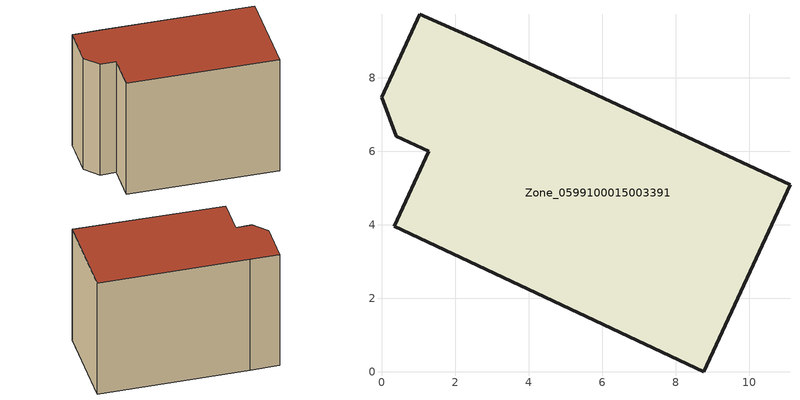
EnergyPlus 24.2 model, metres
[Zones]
Zone_0599100015003391
 floor ground (C_G): 11.11,5.1 8.77,0 0.35,3.97 1.29,6 0.4,6.41 0,7.47 1.04,9.74 2.68,9.01 z0.86
 wall outside (C_F): 0,7.47 0.4,6.41 1.29,6 0.35,3.97 8.77,0 11.11,5.1 2.68,9.01 1.04,9.74 0,7.47 z0.86:8.86
 roof outside (C_R): 11.11,5.1 2.68,9.01 1.04,9.74 0,7.47 0.4,6.41 1.29,6 0.35,3.97 8.77,0 z8.86
[BUILDING]
Pand.0599100015003391: North Axis=0; Terrain=City; Loads Convergence Tolerance Value=0.04; Temperature Convergence Tolerance Value=0.4; Solar Distribution=FullExterior; Maximum Number of Warmup Days=25; Minimum Number of Warmup Days=1
[Site:Location]
Rotterdam.The.Hague.AP_ZH_NLD Design_Conditions: Latitude=51.96; Longitude=4.45; Time Zone=1; Elevation=-4.5
[SITE:GROUNDTEMPERATURE:BUILDINGSURFACE]
18, 18, 18, 18, 18, 18, 18, 18, 18, 18, 18, 18
[MATERIAL] Thermal Absorptance=0.9; Solar Absorptance=0.7; Visible Absorptance=0.7
Name | Roughness | Thickness | Conductivity | Density | Specific Heat
G.TI.1965-1974 | MediumSmooth | 0.15 | 0.882353 | 540 | 1210
F.TI.1965-1974 | Rough | 0.3 | 0.697674 | 1920 | 840
R.TI.1965-1974 | MediumRough | 0.2 | 0.232558 | 1500 | 1000
[CONSTRUCTION]
C_G: G.TI.1965-1974
C_F: F.TI.1965-1974
C_R: R.TI.1965-1974
[ZONE]
Zone_0599100015003391: Type=1; Multiplier=1; Ceiling Height=Autocalculate; Volume=Autocalculate; Floor Area=autocalculate; Part of Total Floor Area=Yes
[ZONEINFILTRATION:DESIGNFLOWRATE]
Infil_Zone_0599100015003391: Zone or ZoneList or Space or SpaceList=Zone_0599100015003391; Schedule=AlwaysOn; Design Flow Rate Calculation Method=Flow/Area; Flow Rate per Floor Area=0.003; Constant Term Coefficient=1; Temperature Term Coefficient=0; Velocity Term Coefficient=0; Velocity Squared Term Coefficient=0
[HVACTEMPLATE:ZONE:IDEALLOADSAIRSYSTEM]
Zone_0599100015003391: Maximum Heating Supply Air Temperature=50; Minimum Cooling Supply Air Temperature=13; Maximum Heating Supply Air Humidity Ratio=0.0156; Minimum Cooling Supply Air Humidity Ratio=0.0077; Heating Limit=NoLimit; Cooling Limit=NoLimit; Dehumidification Control Type=ConstantSensibleHeatRatio; Cooling Sensible Heat Ratio=0.7; Dehumidification Setpoint=60; Humidification Control Type=None; Humidification Setpoint=30; Outdoor Air Method=None; Outdoor Air Flow Rate per Person=0.00944; Outdoor Air Flow Rate per Zone Floor Area=0; Outdoor Air Flow Rate per Zone=0; Demand Controlled Ventilation Type=None; Outdoor Air Economizer Type=NoEconomizer; Heat Recovery Type=None; Sensible Heat Recovery Effectiveness=0.7; Latent Heat Recovery Effectiveness=0.65
[ZONECONTROL:THERMOSTAT]
ThermostatControl_Zone_0599100015003391: Zone or ZoneList=Zone_0599100015003391; Control Type Schedule=DualSetpointControlType; Control 1=Thermostat_Zone_0599100015003391; Temperature Difference Between Cutout And Setpoint=0
[THERMOSTATSETPOINT:DUALSETPOINT]
Thermostat_Zone_0599100015003391: Heating Setpoint Temperature Schedule=HeatingSetpoint_Zone_0599100015003391; Cooling Setpoint Temperature Schedule=CoolingSetpoint_Zone_0599100015003391
[SCHEDULE:COMPACT]
HeatingSetpoint_Zone_0599100015003391: Through: 12/31, For: AllDays, Until: 24:00, 21
CoolingSetpoint_Zone_0599100015003391: Through: 12/31, For: AllDays, Until: 24:00, 24
DualSetpointControlType: Through: 12/31, For: AllDays, Until: 24:00, 4
AlwaysOn: Through: 12/31, For: AllDays, Until: 24:00, 1
